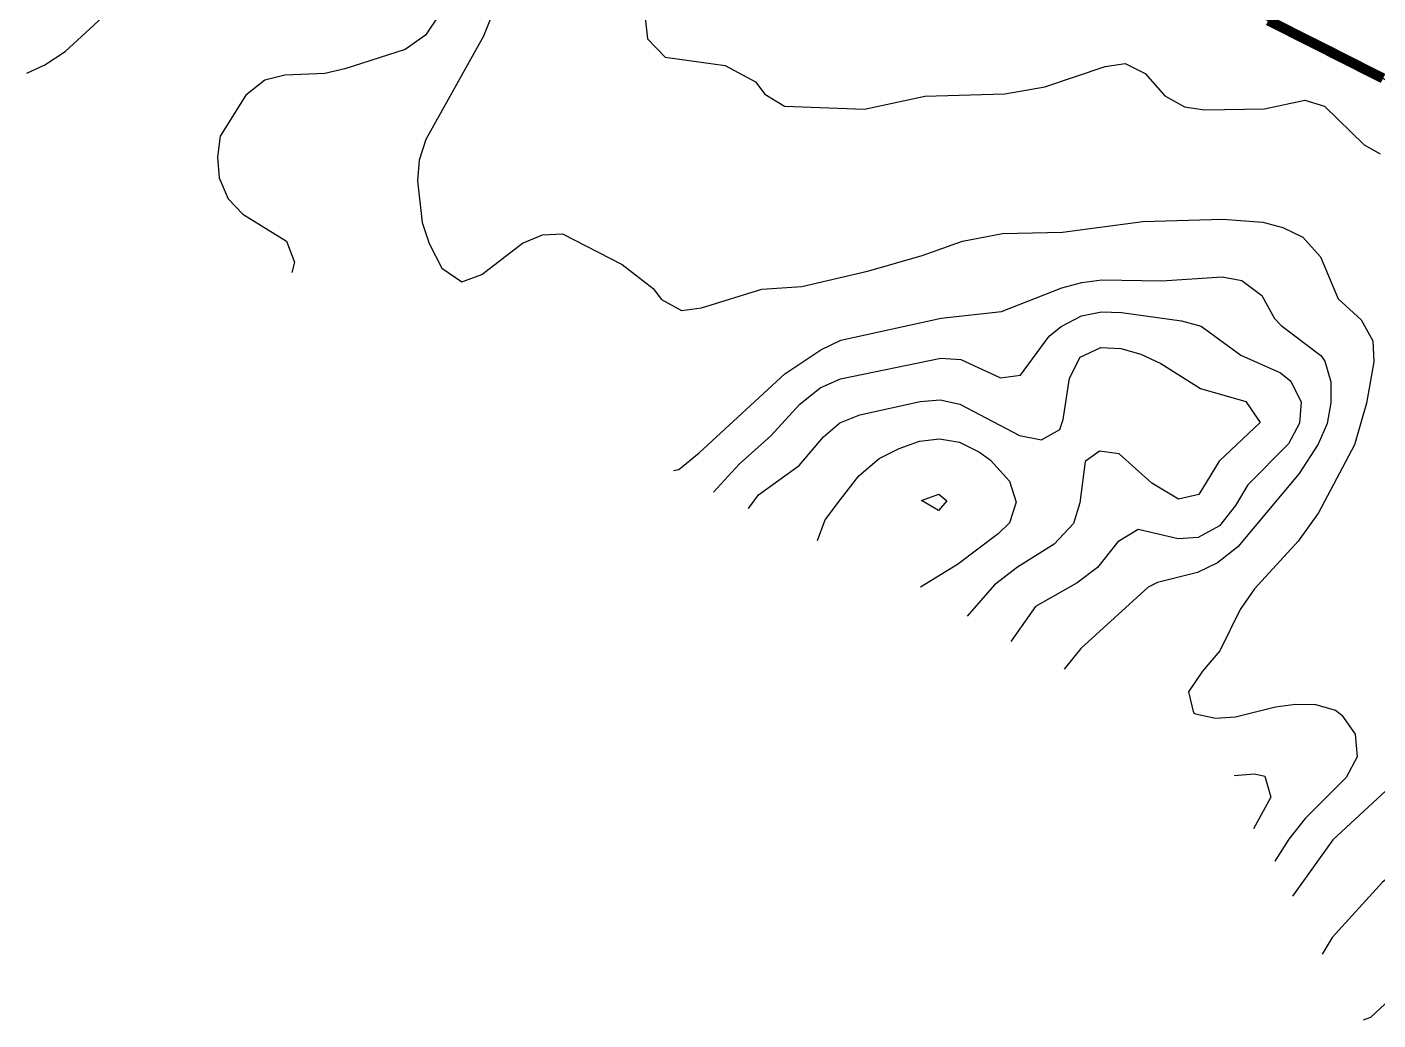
# Model space of a CAD drawing. Header units: metres. Extents: x 697254 to 930473, y 8023396 to 8227001.
# Drawn here: x 811295 to 813293, y 8098672 to 8100140 of the extents above; entities that cross this region are included whole.
import ezdxf

# ---------------------------------------------------------------- set-up
doc = ezdxf.new("R2010")
doc.units = ezdxf.units.M
for name, color, linetype in [('ALIGNMENT_FITTED', 4, 'Continuous'), ('CENTRELINE', 7, 'Continuous'), ('CONTOUR_10M', 33, 'Continuous'), ('CONTOUR_INDEX_50M', 34, 'Continuous'), ('GRADE_0-4', 3, 'Continuous')]:
    doc.layers.add(name, color=color, linetype=linetype)

msp = doc.modelspace()

# ---------------------------------------------------------------- linework, layer by layer
at = {"layer": 'ALIGNMENT_FITTED'}
msp.add_line((813497.9, 8099963.8), (812140.5, 8100649.6), dxfattribs=at)
at = {"layer": 'CENTRELINE'}
msp.add_polyline3d([(813300.5, 8100064, 1115.6), (813291.6, 8100068.6, 1115.7), (813282.7, 8100073.1, 1115.9), (813273.7, 8100077.6, 1116.2), (813264.8, 8100082.1, 1116.5), (813255.9, 8100086.6, 1116.7), (813246.9, 8100091.1, 1116.8), (813238, 8100095.6, 1116.9), (813229.1, 8100100.2, 1116.7), (813220.1, 8100104.7, 1116.3), (813211.2, 8100109.2, 1115.9), (813202.3, 8100113.7, 1115.8), (813193.3, 8100118.2, 1115.6), (813184.4, 8100122.7, 1115.3), (813175.5, 8100127.2, 1115.4), (813166.5, 8100131.7, 1115.3), (813157.6, 8100136.3, 1115), (813148.7, 8100140.8, 1114.8)], dxfattribs=at)
at = {"layer": 'CONTOUR_10M'}
for points, elevation in [([(811994.7, 8100187.7), (811970.3, 8100126.5), (811884.9, 8099973.9), (811875, 8099943.3), (811872.8, 8099912.6), (811879.8, 8099850.9), (811889.9, 8099820), (811908.9, 8099783.5), (811938.2, 8099763.3), (811967.9, 8099774.1), (812027.8, 8099820.6), (812057.6, 8099832.8), (812087.2, 8099834.4), (812175.2, 8099788.7), (812221.2, 8099753.4), (812233.6, 8099737.3), (812262.9, 8099720.7), (812292.6, 8099724.9), (812381.7, 8099752.4), (812440.9, 8099756.5), (812540.2, 8099779.4), (812619.1, 8099802.2), (812678.6, 8099823.5), (812737.9, 8099834.7), (812826.7, 8099836.8), (812945.3, 8099852.3), (813063.6, 8099856.1), (813122.7, 8099851.4), (813152.2, 8099843.7), (813181.6, 8099829.5), (813207.9, 8099800), (813234, 8099738.1), (813268, 8099706.8), (813285.2, 8099675.8), (813286.9, 8099645), (813276.2, 8099583.6), (813258.2, 8099522.3), (813205, 8099421.8), (813174.7, 8099379.7), (813110.6, 8099309.2), (813089.2, 8099278.7), (813058.9, 8099217.7), (813033.4, 8099187.3), (813012.9, 8099156.8), (813020.4, 8099125.9), (813023, 8099124.5), (813052.5, 8099118.2), (813082.1, 8099119.7), (813141.4, 8099134.6), (813171.1, 8099138.6), (813200.7, 8099138.2), (813230.1, 8099129.9), (813239.6, 8099122.6), (813259.2, 8099094.5), (813262.1, 8099060.7), (813245.7, 8099030.2), (813185.5, 8098969.6), (813161, 8098939.2), (813140.2, 8098906.4)], 1130), ([(811295.3, 8100071.7), (811321.8, 8100084.1), (811351.7, 8100104), (811418.9, 8100165.6)], 1140), ([(811904.9, 8100158.2), (811884.6, 8100127.8), (811854.6, 8100106.8), (811765.5, 8100078.4), (811735.8, 8100071.2), (811676.6, 8100068.7), (811646.9, 8100061.5), (811618.7, 8100039.5), (811580.9, 8099978.5), (811577.1, 8099947.8), (811579.5, 8099917), (811592.7, 8099886), (811614.3, 8099863.5), (811679.2, 8099823.2), (811690.7, 8099792.2), (811687.1, 8099776.8)], 1140), ([(812209.5, 8100153.6), (812213, 8100122.8), (812239, 8100095.5), (812327.6, 8100083.1), (812372.3, 8100058.9), (812386.1, 8100040.6), (812415.4, 8100022.9), (812533.7, 8100018.5), (812622.7, 8100037.7), (812741.1, 8100041.2), (812800.4, 8100051.5), (812889.6, 8100081.5), (812919.2, 8100086.2), (812948.6, 8100071.2), (812977.7, 8100038.5), (813007, 8100022.2), (813036.5, 8100017.4), (813125.3, 8100019.2), (813184.6, 8100032), (813214.1, 8100023.2), (813272.4, 8099965.7), (813296.1, 8099952.5)], 1120), ([(812251.5, 8099484.2), (812259.4, 8099485.7), (812289.3, 8099510.2), (812415.9, 8099627.4), (812469.1, 8099662.5), (812498.9, 8099677), (812647.3, 8099709.5), (812736.2, 8099719.2), (812825.5, 8099754.4), (812855.2, 8099762.4), (812884.8, 8099766.2), (812973.5, 8099764.9), (813062.4, 8099770.8), (813091.8, 8099765.1), (813121.1, 8099743), (813140, 8099708.8), (813150, 8099698.8), (813208.5, 8099654.4), (813214.6, 8099646.1), (813223.4, 8099615.2), (813223.4, 8099584.4), (813217.7, 8099553.7), (813204.7, 8099523.1), (813176.3, 8099480), (813085.6, 8099371.1), (813055.9, 8099347.9), (813026.1, 8099333.5), (812966.8, 8099318.5), (812953, 8099311.6), (812853.6, 8099220.8), (812829, 8099190.4)], 1140), ([(812362.2, 8099428.1), (812377.1, 8099448), (812436.9, 8099491.6), (812473.3, 8099534.2), (812497.1, 8099554.8), (812526.8, 8099566.4), (812615.9, 8099586.5), (812645.5, 8099588.8), (812674.9, 8099582.4), (812763, 8099536.2), (812795.5, 8099529.4), (812822.3, 8099545), (812827.4, 8099559.6), (812837, 8099621), (812852.8, 8099651.6), (812883.3, 8099665.9), (812912.8, 8099664.6), (812942.3, 8099656.1), (812971.7, 8099642.6), (813030.3, 8099605.4), (813097.8, 8099586.3), (813118.9, 8099555.2), (813058.2, 8099498.2), (813027.9, 8099448.5), (812998.2, 8099441.8), (812958.5, 8099465.3), (812910.5, 8099509.1), (812881, 8099512.7), (812860.1, 8099497.6), (812852.3, 8099436.2), (812842.8, 8099405.6), (812814.3, 8099375.2), (812760, 8099341.3), (812726.1, 8099315), (812685.6, 8099268.8)], 1160), ([(812464.3, 8099380.5), (812475.6, 8099411.1), (812498.1, 8099441.5), (812525.4, 8099476.1), (812555.4, 8099501.8), (812585.2, 8099517), (812615, 8099527.4), (812644.6, 8099531.2), (812674.1, 8099525.9), (812703.5, 8099511.5), (812719.8, 8099499.7), (812747.9, 8099468.5), (812758.2, 8099437.6), (812748.2, 8099407), (812731.2, 8099390.7), (812671.4, 8099345), (812616.5, 8099311.7)], 1170), ([(812618.2, 8099439.7), (812643.4, 8099449.4), (812655.6, 8099439.2), (812643, 8099425), (812618.2, 8099439.7)], 1180), ([(813080.4, 8099033.1), (813110.4, 8099035.4), (813125.8, 8099032), (813134.6, 8099001.1), (813109.1, 8098954.4)], 1140), ([(813324.9, 8099029), (813226.4, 8098938.2), (813166.8, 8098854.5)], 1120), ([(813271.7, 8098671.6), (813282.4, 8098675.8), (813331.4, 8098721.2), (813354.4, 8098751.6), (813365.4, 8098782.2), (813386.1, 8098812.7), (813461.2, 8098873.1), (813470.2, 8098903.7), (813472.1, 8098934.4), (813464.2, 8098959.2), (813434.6, 8098964), (813404.9, 8098949.9), (813374.9, 8098926.2), (813315.2, 8098888), (813299.6, 8098875.5), (813225, 8098793.7), (813210.2, 8098768.8)], 1110)]:
    msp.add_lwpolyline(points, dxfattribs=dict(at, elevation=elevation))
at = {"layer": 'CONTOUR_INDEX_50M', "elevation": 1150}
msp.add_lwpolyline([(812310.4, 8099452.3), (812348.2, 8099493.8), (812395.4, 8099535.4), (812438.3, 8099582.3), (812468.2, 8099606.3), (812498, 8099620), (812646.4, 8099650.4), (812675.9, 8099648.2), (812734.7, 8099621.1), (812764.3, 8099625), (812806.9, 8099683), (812824.6, 8099697.4), (812854.4, 8099713.1), (812884.1, 8099719.1), (812913.7, 8099718), (813002.2, 8099705.8), (813031.7, 8099697.6), (813090.2, 8099654.7), (813148.9, 8099628.8), (813164.3, 8099616.1), (813179.2, 8099585.1), (813176.9, 8099554.3), (813160.7, 8099523.8), (813100.4, 8099463.2), (813082.3, 8099432.7), (813058.6, 8099402.3), (813026.9, 8099385.3), (812997.3, 8099383.3), (812938.4, 8099397.1), (812908.5, 8099378.8), (812878.3, 8099340.8), (812848.4, 8099317.9), (812786.7, 8099283.3), (812749.9, 8099231.2)], dxfattribs=at)
at = {"layer": 'GRADE_0-4', "const_width": 15}
msp.add_lwpolyline([(813300.5, 8100064), (813291.6, 8100068.6), (813282.7, 8100073.1), (813273.7, 8100077.6), (813264.8, 8100082.1), (813255.9, 8100086.6), (813246.9, 8100091.1), (813238, 8100095.6), (813229.1, 8100100.2), (813220.1, 8100104.7), (813211.2, 8100109.2), (813202.3, 8100113.7), (813193.3, 8100118.2), (813184.4, 8100122.7), (813175.5, 8100127.2), (813166.5, 8100131.7), (813157.6, 8100136.3), (813148.7, 8100140.8), (813139.7, 8100145.3), (813130.8, 8100149.8)], dxfattribs=at)

doc.saveas('drawing.dxf')
